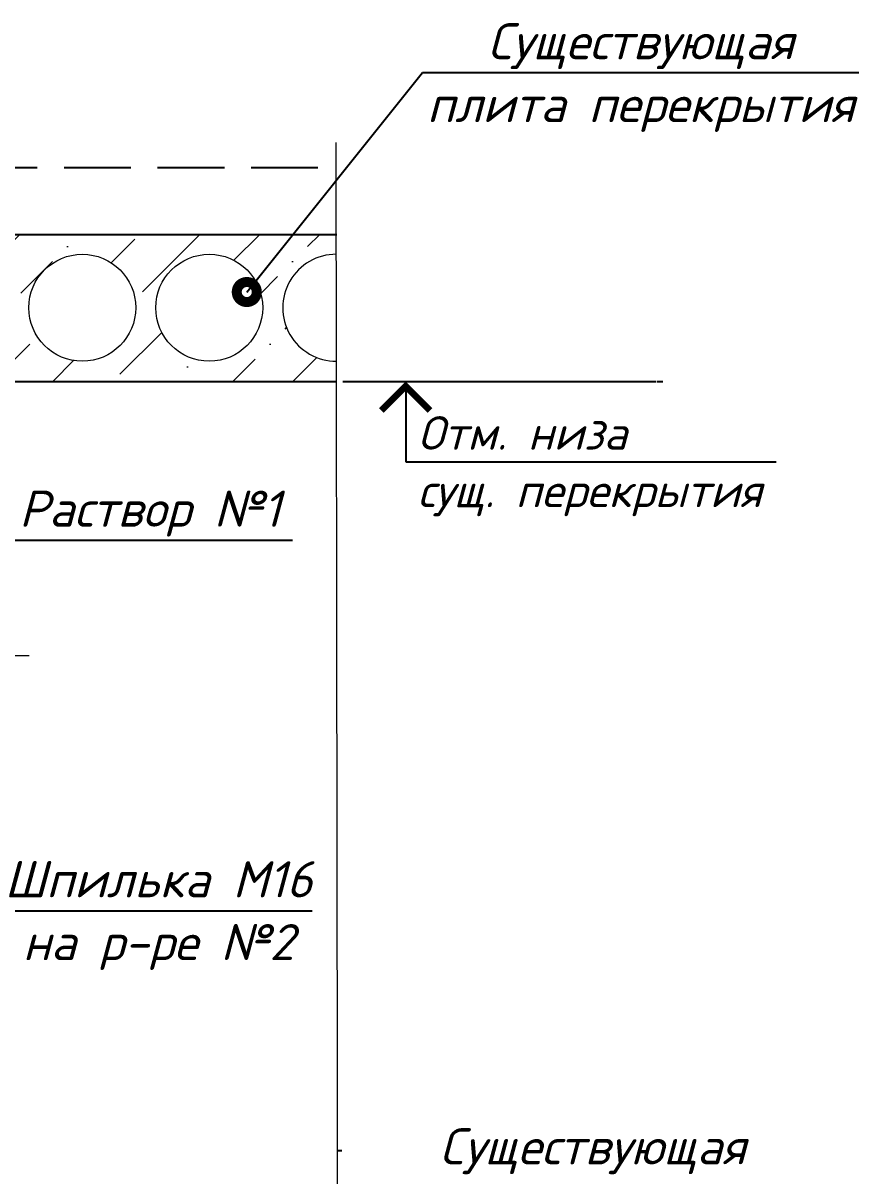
# Model space of a CAD drawing. Header units: millimetres. Extents: x 749182 to 2267578, y 70462 to 311449.
# Drawn here: x 2073586 to 2074837, y 106040 to 107765 of the extents above; entities that cross this region are included whole.
import ezdxf
from ezdxf.enums import TextEntityAlignment as Align

# ---------------------------------------------------------------- set-up
doc = ezdxf.new("R2010")
doc.units = ezdxf.units.MM
for name, pattern in [('015-60-22-12-0682-ПЗУ-20_П_изм1$0$K5LT_AXLED_REINFORCED', [13, 8, -2, 1, -2]), ('ГОСТ 2.303 4', [7, 5, -2, 0]), ('осеваяX2', [4, 2.5, -0.5, 0.5, -0.5])]:
    doc.linetypes.add(name, pattern=pattern)
for name, color, linetype, lineweight in [('1Стены', 252, 'Continuous', 25), ('монолит', 176, 'Continuous', 50), ('Оси', 165, 'осеваяX2', 13), ('штрих', 8, 'Continuous', 5), ('штриховка кирпич', 42, 'Continuous', 5)]:
    doc.layers.add(name, color=color, linetype=linetype, lineweight=lineweight)
doc.layers.add('CS_UNPLOTTED', color=254, linetype='Continuous', plot=False)
doc.layers.add('Текст', color=7, linetype='Continuous')
doc.styles.add('М2', font='isocpeui.ttf')

msp = doc.modelspace()

# ---------------------------------------------------------------- hatches: boundary and pattern name
at = {"layer": 'штрих', "lineweight": 20}
h = msp.add_hatch(dxfattribs=at)
h.set_pattern_fill('ANSI36', color=256, scale=20)
h.set_pattern_definition([(45, (650.35, -98577.047), (33.6759605, 123.4785217), [158.75, -31.75, 0, -31.75])])
h.paths.add_polyline_path([(2073990.2224, 107448.4386), (2073366.1555, 107448.4386), (2073366.1555, 107323.4386), (2073351.1555, 107308.4386), (2073351.1555, 107243.4386), (2073366.1555, 107228.4386), (2074055.2928, 107228.4386), (2074055.2551, 107258.7392, -1.002795937), (2074055.056, 107418.7385), (2074055.019, 107448.4386), (2073990.2224, 107448.4386), (2073934.2684, 107378.6445, -0.131307255), (2073944.9322, 107338.7386, -1), (2073784.9322, 107338.7386, -0.767866325), (2073934.2684, 107378.6445)])
h.paths.add_polyline_path([(2073754.9322, 107338.7386, -1), (2073594.9322, 107338.7386, -1)], flags=16)
h.paths.add_polyline_path([(2073586.0488, 107339.2022, -1), (2073426.0488, 107339.2022, -1)], flags=16)

# ---------------------------------------------------------------- linework, layer by layer
at = {"layer": '1Стены', "color": 6, "linetype": 'ГОСТ 2.303 4', "ltscale": 20}
msp.add_line((2071547.6028, 107548.4386), (2074063.4117, 107548.4386), dxfattribs=at)
at = {"layer": 'CS_UNPLOTTED', "ltscale": 100}
msp.add_line((2074056.6149, 106078.2882), (2074063.4117, 106078.2882), dxfattribs=at)
at = {"layer": 'монолит', "lineweight": 25, "ltscale": 100}
for p, q in [((2071551.9758, 107448.4386), (2074053.5615, 107448.4386)), ((2071551.9758, 107448.4386), (2074055.6603, 107448.4386)), ((2071551.6633, 107228.4386), (2074053.874, 107228.4386)), ((2071551.6633, 107228.4386), (2074055.2928, 107228.4386)), ((2074105.068, 107228.4386), (2074533.874, 107228.4386)), ((2074535.2367, 107228.4386), (2074543.4117, 107228.4386))]:
    msp.add_line(p, q, dxfattribs=at)
at = {"layer": 'Оси', "linetype": '015-60-22-12-0682-ПЗУ-20_П_изм1$0$K5LT_AXLED_REINFORCED', "ltscale": 100}
msp.add_line((2071861.2867, 106818.298), (2073595.4199, 106818.298), dxfattribs=at)
at = {"layer": 'Текст', "ltscale": 20}
for p, q in [((2073921.1129, 107362.2349), (2074184.1937, 107690.3883)), ((2074184.1937, 107690.3883), (2074837.1137, 107690.3883)), ((2073562.6161, 106991.1079), (2073989.5461, 106991.1079)), ((2073558.9998, 106436.7901), (2074018.7348, 106436.7901))]:
    msp.add_line(p, q, dxfattribs=at)
at = {"layer": 'Текст', "linetype": 'Continuous', "ltscale": 10}
for p, q in [((2074064.7744, 107228.4386), (2074345.04, 107228.4386)), ((2074158.9057, 107228.4386), (2074158.9057, 107108.4386)), ((2074158.9057, 107108.4386), (2074713.4314, 107108.4386))]:
    msp.add_line(p, q, dxfattribs=at)
at = {"layer": 'Текст', "ltscale": 20, "const_width": 30}
msp.add_lwpolyline([(2073928.6129, 107362.2349, 1), (2073913.6129, 107362.2349, 1)], format="xyb", close=True, dxfattribs=at)
at = {"layer": 'Текст', "linetype": 'Continuous', "ltscale": 10, "const_width": 10}
msp.add_lwpolyline([(2074195.3701, 107184.9031), (2074158.9057, 107221.3675), (2074122.4412, 107184.9031)], dxfattribs=at)
at = {"layer": 'штрих', "ltscale": 100}
for centre in [(2073674.9322, 107338.7386), (2073864.9322, 107338.7386)]:
    msp.add_circle(centre, 80, dxfattribs=at)
msp.add_arc((2074054.9322, 107338.7386), 80, 89.9113303, 270.2312735, dxfattribs=at)
at = {"layer": 'штриховка кирпич', "linetype": 'Continuous', "ltscale": 20}
msp.add_lwpolyline([(2074090.4652, 104088.5698), (2074057.7064, 105393.8932), (2073982.6816, 105411.2866), (2074132.6317, 105446.4997), (2074057.6069, 105463.8931), (2074054.848, 107585.8221)], dxfattribs=at)

# ---------------------------------------------------------------- texts
at = {"layer": 'Текст', "ltscale": 20, "style": 'М2'}
for s, p in [('Существующая', (2074510.6537, 107710.3883)), ('Раствор №1', (2073776.0811, 107011.1079)), ('Шпилька М16', (2073788.8673, 106456.7901)), ('Существующая', (2074438.7117, 106057.3637))]:
    msp.add_text(s, height=54, dxfattribs=at).set_placement(p, align=Align.CENTER)
for s, p in [('плита перекрытия', (2074510.6537, 107670.3883)), ('на р-ре №2', (2073788.8673, 106416.818))]:
    msp.add_text(s, height=54, dxfattribs=at).set_placement(p, align=Align.TOP_CENTER)
at = {"layer": 'Текст', "linetype": 'Continuous', "ltscale": 10, "style": 'М2'}
msp.add_text('Отм. низа', height=50, dxfattribs=at).set_placement((2074176.9057, 107126.4386))
msp.add_text('сущ. перекрытия', height=50, dxfattribs=at).set_placement((2074176.9057, 107090.4386), align=Align.TOP_LEFT)

doc.saveas('drawing.dxf')
